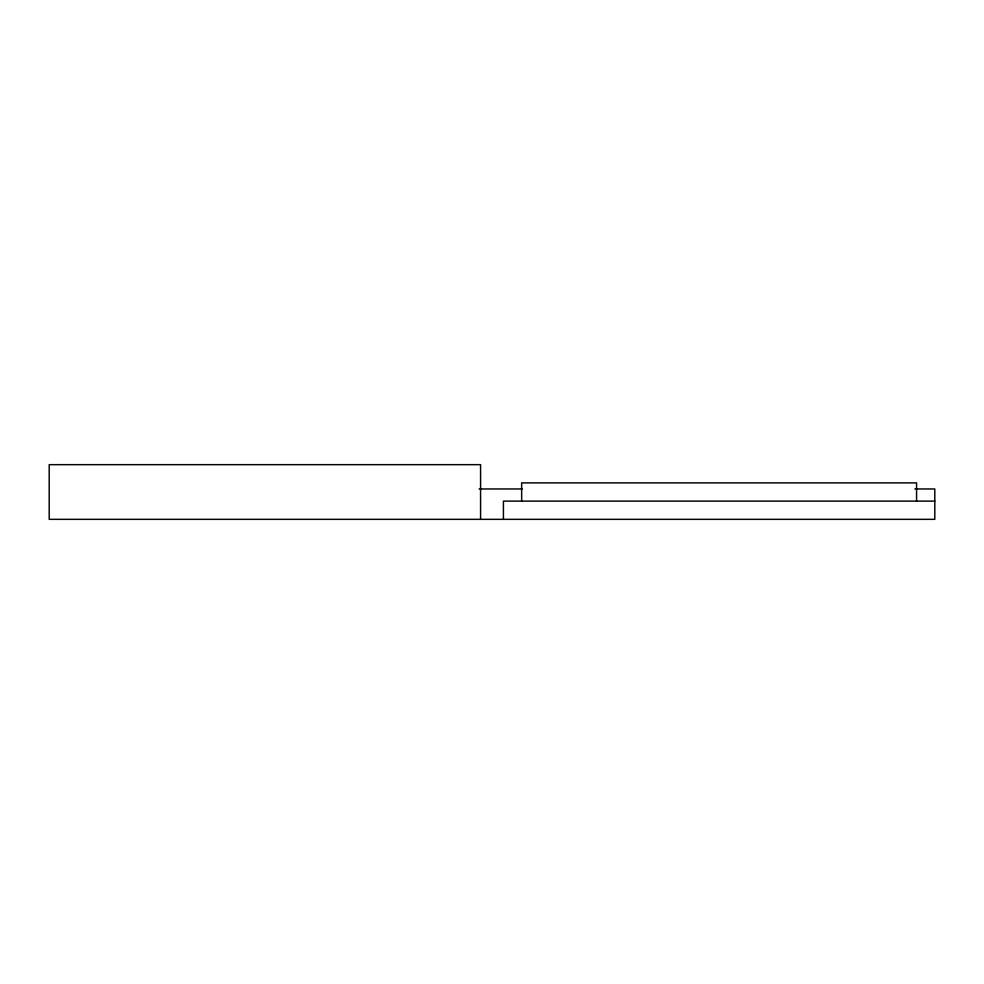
<?xml version="1.0" encoding="UTF-8"?>
<svg xmlns="http://www.w3.org/2000/svg" width="984" height="984" viewBox="0 0 984 984"><rect width="100%" height="100%" fill="white"/><g stroke="black" fill="none" stroke-linecap="round" stroke-linejoin="round"><path stroke-width="1.48" d="M479.122 488.962L522.16 488.962M914.886 488.962L934.8 488.962L934.8 519.343L49.2 519.343L49.2 464.657L480.573 464.657L480.573 519.343M934.8 501.114L503.427 501.114L503.427 519.343M916.571 501.114L916.571 482.886L521.655 482.886L521.655 501.114"/></g></svg>
